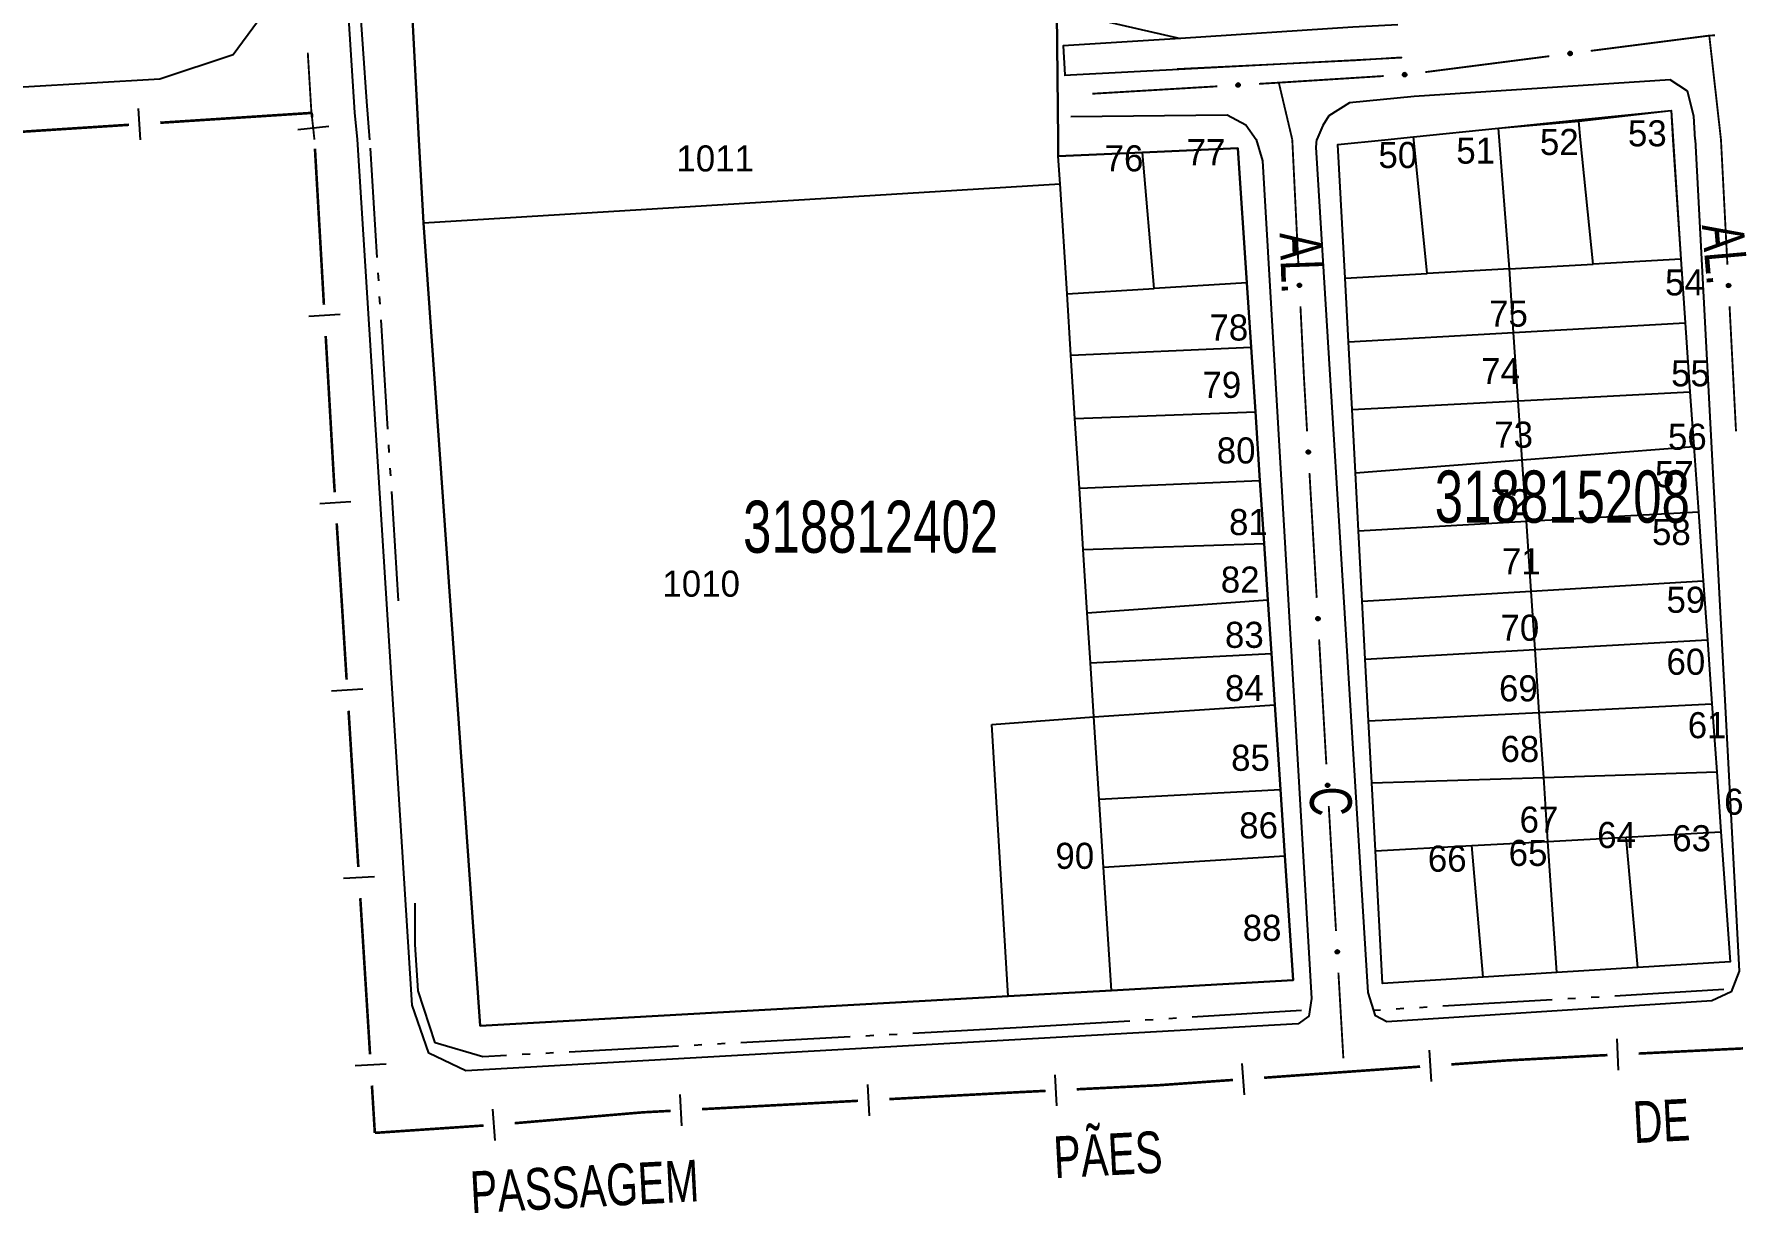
# Model space of a CAD drawing. Extents: x 201053 to 202535, y 4855063 to 4857394.
# Drawn here: x 201644.7 to 201807.5, y 4855920.1 to 4856033.2 of the extents above; entities that cross this region are included whole.
import ezdxf
from ezdxf.enums import TextEntityAlignment as Align

# ---------------------------------------------------------------- set-up
doc = ezdxf.new("R2010")
doc.units = 0
doc.header["$LTSCALE"] = 1.5
doc.header["$MEASUREMENT"] = 0
doc.linetypes.add('TRACO_05', pattern=[11, 7, -1, 0.5, -1, 0.5, -1])
for name, color, linetype in [('CD_MALHA_LOTES', 7, 'CONTINUOUS'), ('CD_TXT_QUADRA', 2, 'CONTINUOUS'), ('HD-VALAS-DRENOS', 170, 'CONTINUOUS'), ('LM-LIM-SETORES-BAIRROS', 250, 'CONTINUOUS'), ('RU-QUADRA', 210, 'CONTINUOUS'), ('SV-EIXO-RUA-PAV', 20, 'CONTINUOUS'), ('SV-ESCADARIA-RAMPA', 7, 'CONTINUOUS'), ('SV-RUA-PAVIM', 7, 'CONTINUOUS'), ('SV-TXT-RUA-PAV', 7, 'CONTINUOUS'), ('Th_NmrPort', 7, 'CONTINUOUS')]:
    doc.layers.add(name, color=color, linetype=linetype)
doc.styles.add('ARIAL', font='ARIAL.SHX')

msp = doc.modelspace()

# ---------------------------------------------------------------- linework, layer by layer
at = {"layer": 'CD_MALHA_LOTES', "linetype": 'Continuous', "flags": 128}
for points in [[(201742.68, 4856044.33), (201742.88, 4856023.04)], [(201681.59, 4856023.04), (201680.67, 4856040.18)], [(201792.82, 4856024.82), (201801.66, 4856025.84)], [(201801.66, 4856025.84), (201802.59, 4856011.59)], [(201776.97, 4856023.32), (201785.12, 4856024.15)], [(201785.12, 4856024.15), (201792.82, 4856024.82)], [(201786.16, 4856010.66), (201785.12, 4856024.15)], [(201792.99, 4856023.04), (201792.82, 4856024.82)], [(201682.02, 4856015.06), (201681.59, 4856023.04)], [(201742.88, 4856023.04), (201742.9, 4856021.46)], [(201750.97, 4856021.82), (201760.13, 4856022.23)], [(201760.13, 4856022.23), (201760.98, 4856009.33)], [(201769.7, 4856022.58), (201774.2, 4856023.04)], [(201770.4, 4856009.78), (201769.7, 4856022.58)], [(201774.2, 4856023.04), (201776.97, 4856023.32)], [(201777, 4856023.04), (201776.97, 4856023.32)], [(201778.27, 4856010.22), (201777, 4856023.04)], [(201794.19, 4856011.11), (201792.99, 4856023.04)], [(201742.9, 4856021.46), (201750.97, 4856021.82)], [(201743.07, 4856018.82), (201742.9, 4856021.46)], [(201752.09, 4856008.78), (201750.97, 4856021.82)], [(201682.02, 4856015.06), (201743.07, 4856018.82)], [(201743.74, 4856008.27), (201743.07, 4856018.82)], [(201687.47, 4855938.09), (201682.02, 4856015.06)], [(201786.16, 4856010.66), (201794.19, 4856011.11)], [(201802.59, 4856011.59), (201794.19, 4856011.11)], [(201802.59, 4856011.59), (201803.02, 4856005.48)], [(201760.98, 4856009.33), (201752.09, 4856008.78)], [(201760.98, 4856009.33), (201761.39, 4856003.15)], [(201770.4, 4856009.78), (201778.27, 4856010.22)], [(201770.72, 4856003.67), (201770.4, 4856009.78)], [(201786.16, 4856010.66), (201778.27, 4856010.22)], [(201786.57, 4856004.56), (201786.16, 4856010.66)], [(201743.74, 4856008.27), (201752.09, 4856008.78)], [(201744.11, 4856002.37), (201743.74, 4856008.27)], [(201770.72, 4856003.67), (201786.57, 4856004.56)], [(201786.57, 4856004.56), (201803.02, 4856005.48)], [(201787.01, 4855998), (201786.57, 4856004.56)], [(201803.02, 4856005.48), (201803.48, 4855998.85)], [(201744.11, 4856002.37), (201761.39, 4856003.15)], [(201761.39, 4856003.15), (201761.8, 4855996.95)], [(201771.07, 4855997.18), (201770.72, 4856003.67)], [(201744.5, 4855996.32), (201744.11, 4856002.37)], [(201771.07, 4855997.18), (201787.01, 4855998)], [(201787.01, 4855998), (201803.48, 4855998.85)], [(201787.4, 4855992.33), (201787.01, 4855998)], [(201803.48, 4855998.85), (201803.85, 4855993.61)], [(201744.5, 4855996.32), (201761.8, 4855996.95)], [(201744.92, 4855989.62), (201744.5, 4855996.32)], [(201761.8, 4855996.95), (201762.24, 4855990.37)], [(201771.39, 4855991.09), (201771.07, 4855997.18)], [(201787.4, 4855992.33), (201803.85, 4855993.61)], [(201803.85, 4855993.61), (201804.29, 4855987.36)], [(201771.39, 4855991.09), (201787.4, 4855992.33)], [(201787.79, 4855986.45), (201787.4, 4855992.33)], [(201744.92, 4855989.62), (201762.24, 4855990.37)], [(201762.24, 4855990.37), (201762.64, 4855984.32)], [(201771.68, 4855985.55), (201771.39, 4855991.09)], [(201745.3, 4855983.75), (201744.92, 4855989.62)], [(201771.68, 4855985.55), (201787.79, 4855986.45)], [(201787.79, 4855986.45), (201804.29, 4855987.36)], [(201788.24, 4855979.76), (201787.79, 4855986.45)], [(201804.29, 4855987.36), (201804.75, 4855980.75)], [(201772.04, 4855978.79), (201771.68, 4855985.55)], [(201745.3, 4855983.75), (201762.64, 4855984.32)], [(201745.68, 4855977.67), (201745.3, 4855983.75)], [(201762.64, 4855984.32), (201763, 4855978.92)], [(201788.24, 4855979.76), (201804.75, 4855980.75)], [(201804.75, 4855980.75), (201805.15, 4855975.08)], [(201745.68, 4855977.67), (201763, 4855978.92)], [(201763, 4855978.92), (201763.34, 4855973.79)], [(201772.04, 4855978.79), (201788.24, 4855979.76)], [(201772.33, 4855973.24), (201772.04, 4855978.79)], [(201788.62, 4855974.15), (201788.24, 4855979.76)], [(201745.99, 4855972.87), (201745.68, 4855977.67)], [(201788.62, 4855974.15), (201805.15, 4855975.08)], [(201805.15, 4855975.08), (201805.58, 4855968.96)], [(201745.99, 4855972.87), (201763.34, 4855973.79)], [(201763.34, 4855973.79), (201763.66, 4855968.84)], [(201772.33, 4855973.24), (201788.62, 4855974.15)], [(201789.03, 4855968.13), (201788.62, 4855974.15)], [(201746.32, 4855967.71), (201745.99, 4855972.87)], [(201772.65, 4855967.31), (201772.33, 4855973.24)], [(201746.32, 4855967.71), (201763.66, 4855968.84)], [(201763.66, 4855968.84), (201764.2, 4855960.75)], [(201789.03, 4855968.13), (201805.58, 4855968.96)], [(201805.58, 4855968.96), (201806.04, 4855962.44)], [(201736.53, 4855966.96), (201746.32, 4855967.71)], [(201738.09, 4855940.91), (201736.53, 4855966.96)], [(201746.82, 4855959.81), (201746.32, 4855967.71)], [(201772.65, 4855967.31), (201789.03, 4855968.13)], [(201772.96, 4855961.36), (201772.65, 4855967.31)], [(201789.45, 4855961.9), (201789.03, 4855968.13)], [(201789.45, 4855961.9), (201806.04, 4855962.44)], [(201806.04, 4855962.44), (201806.44, 4855956.66)], [(201746.82, 4855959.81), (201764.2, 4855960.75)], [(201764.2, 4855960.75), (201764.62, 4855954.38)], [(201772.96, 4855961.36), (201789.45, 4855961.9)], [(201773.31, 4855954.85), (201772.96, 4855961.36)], [(201789.86, 4855955.75), (201789.45, 4855961.9)], [(201747.24, 4855953.3), (201746.82, 4855959.81)], [(201782.55, 4855955.35), (201789.86, 4855955.75)], [(201789.86, 4855955.75), (201797.36, 4855956.17)], [(201790.71, 4855943.18), (201789.86, 4855955.75)], [(201797.36, 4855956.17), (201806.44, 4855956.66)], [(201798.47, 4855943.66), (201797.36, 4855956.17)], [(201806.44, 4855956.66), (201807.32, 4855944.21)], [(201747.24, 4855953.3), (201764.62, 4855954.38)], [(201764.62, 4855954.38), (201765.41, 4855942.44)], [(201773.31, 4855954.85), (201782.55, 4855955.35)], [(201773.98, 4855942.13), (201773.31, 4855954.85)], [(201783.64, 4855942.74), (201782.55, 4855955.35)], [(201747.99, 4855941.46), (201747.24, 4855953.3)], [(201807.32, 4855944.21), (201798.47, 4855943.66)], [(201765.41, 4855942.44), (201747.99, 4855941.46)], [(201783.64, 4855942.74), (201773.98, 4855942.13)], [(201790.71, 4855943.18), (201783.64, 4855942.74)], [(201798.47, 4855943.66), (201790.71, 4855943.18)], [(201738.09, 4855940.91), (201687.47, 4855938.09)], [(201747.99, 4855941.46), (201738.09, 4855940.91)]]:
    msp.add_lwpolyline(points, dxfattribs=at)
at = {"layer": 'HD-VALAS-DRENOS', "linetype": 'TRACO_05'}
for points in [[(201676.89, 4856023.04, 14.15), (201676.58, 4856026.71, 14.15), (201674.22, 4856060.79, 14.25), (201673.1, 4856075.65, 14.25)], [(201679.63, 4855978.82, 13.99), (201676.89, 4856023.04, 14.15)], [(201766.22, 4855939.53, 14.28), (201739.43, 4855937.9, 14.27), (201687.72, 4855935.11, 14.3), (201683.15, 4855936.43, 14.36), (201681.53, 4855941.44, 14.32), (201681.24, 4855945.86, 14.31), (201681.24, 4855949.84, 14.31)], [(201806.74, 4855941.55, 14.15), (201773.16, 4855939.55, 14.21)]]:
    msp.add_polyline3d(points, dxfattribs=at)
at = {"layer": 'LM-LIM-SETORES-BAIRROS'}
for points in [[(201654.881298, 4856023.038571), (201654.686637, 4856026.032249)], [(201669.962465, 4856024.027261), (201672.947229, 4856024.329221)], [(201671.036284, 4856006.125859), (201674.031376, 4856006.2974)], [(201672.080697, 4855988.146053), (201675.074558, 4855988.337874)], [(201673.219774, 4855970.184396), (201676.21392, 4855970.371713)], [(201674.343676, 4855952.219518), (201677.337823, 4855952.406835)], [(201796.639447, 4855933.820582), (201796.492129, 4855936.816963)], [(201675.463361, 4855934.256577), (201678.457778, 4855934.439516)], [(201760.7511, 4855931.4606), (201760.538125, 4855934.45303)], [(201778.705684, 4855932.738449), (201778.492709, 4855935.73088)], [(201742.751759, 4855930.391599), (201742.60282, 4855933.387899)], [(201706.808512, 4855928.478882), (201706.647849, 4855931.474577)], [(201724.78268, 4855929.442861), (201724.622017, 4855932.438556)], [(201688.884973, 4855927.087438), (201688.682172, 4855930.080575)]]:
    msp.add_lwpolyline(points, dxfattribs=at)
at = {"layer": 'LM-LIM-SETORES-BAIRROS', "const_width": 0.25}
for points in [[(201656.779753, 4856024.665184), (201670.750249, 4856025.573604)], [(201670.750249, 4856025.573604), (201671.31, 4856025.61)], [(201671.31, 4856025.61), (201671.354194, 4856025.173163)], [(201638.817686, 4856023.497216), (201653.786075, 4856024.470523)], [(201671.618944, 4856022.185452), (201672.47665, 4856007.209994)], [(201672.648191, 4856004.214902), (201673.391536, 4855991.236172)], [(201673.391536, 4855991.236172), (201673.44, 4855990.39)], [(201673.44, 4855990.39), (201673.513687, 4855989.239917)], [(201673.705508, 4855986.246056), (201674.21703, 4855978.262426)], [(201674.21703, 4855978.262426), (201674.23, 4855978.06)], [(201674.23, 4855978.06), (201674.654408, 4855971.276104)], [(201674.841725, 4855968.281957), (201675.77831, 4855953.311226)], [(201675.965627, 4855950.317079), (201676.777335, 4855937.342445)], [(201676.777335, 4855937.342445), (201676.79, 4855937.14)], [(201676.79, 4855937.14), (201676.89959, 4855935.346185)], [(201798.563375, 4855935.416984), (201813.545279, 4855936.153572)], [(201780.59415, 4855934.376648), (201785.581535, 4855934.731606)], [(201785.581535, 4855934.731606), (201785.84, 4855934.75)], [(201785.84, 4855934.75), (201793.569556, 4855935.16857)], [(201793.569556, 4855935.16857), (201794.15, 4855935.2)], [(201794.15, 4855935.2), (201795.566994, 4855935.269667)], [(201752.54, 4855932.38), (201759.647135, 4855932.885823)], [(201762.639566, 4855933.098798), (201777.60172, 4855934.163673)], [(201677.082529, 4855932.351768), (201677.326447, 4855928.359212)], [(201726.699479, 4855931.047817), (201738.682258, 4855931.690469)], [(201738.682258, 4855931.690469), (201738.86, 4855931.7)], [(201738.86, 4855931.7), (201741.678523, 4855931.840102)], [(201744.674823, 4855931.989042), (201751.666191, 4855932.336567)], [(201751.666191, 4855932.336567), (201752.54, 4855932.38)], [(201690.777491, 4855928.738955), (201702.734618, 4855929.752422)], [(201702.734618, 4855929.752422), (201703.06, 4855929.78)], [(201703.06, 4855929.78), (201705.729615, 4855929.923175)], [(201708.72531, 4855930.083838), (201723.703784, 4855930.887154)], [(201677.326447, 4855928.359212), (201677.36, 4855927.81)], [(201677.36, 4855927.81), (201687.78586, 4855928.516406)]]:
    msp.add_lwpolyline(points, dxfattribs=at)
at = {"layer": 'RU-QUADRA', "linetype": 'Continuous', "flags": 128}
msp.add_lwpolyline([(201680.67, 4856040.18), (201681.59, 4856023.04), (201682.02, 4856015.06), (201687.47, 4855938.09), (201738.09, 4855940.91), (201747.99, 4855941.46), (201765.41, 4855942.44), (201764.62, 4855954.38), (201764.2, 4855960.75), (201763.66, 4855968.84), (201763.34, 4855973.79), (201763, 4855978.92), (201762.64, 4855984.32), (201762.24, 4855990.37), (201761.8, 4855996.95), (201761.39, 4856003.15), (201760.98, 4856009.33), (201760.13, 4856022.23), (201750.97, 4856021.82), (201742.9, 4856021.46), (201742.88, 4856023.04), (201742.68, 4856044.33)], dxfattribs=at)
msp.add_lwpolyline([(201802.59, 4856011.59), (201803.02, 4856005.48), (201803.48, 4855998.85), (201803.85, 4855993.61), (201804.29, 4855987.36), (201804.75, 4855980.75), (201805.15, 4855975.08), (201805.58, 4855968.96), (201806.04, 4855962.44), (201806.44, 4855956.66), (201807.32, 4855944.21), (201798.47, 4855943.66), (201790.71, 4855943.18), (201783.64, 4855942.74), (201773.98, 4855942.13), (201773.31, 4855954.85), (201772.96, 4855961.36), (201772.65, 4855967.31), (201772.33, 4855973.24), (201772.04, 4855978.79), (201771.68, 4855985.55), (201771.39, 4855991.09), (201771.07, 4855997.18), (201770.72, 4856003.67), (201770.4, 4856009.78), (201769.7, 4856022.58), (201774.2, 4856023.04), (201776.97, 4856023.32), (201785.12, 4856024.15), (201792.8, 4856024.94), (201801.66, 4856025.84), (201801.84, 4856023.04)], close=True, dxfattribs=at)
at = {"layer": 'SV-EIXO-RUA-PAV', "const_width": 0.18}
for points in [[(201805.33, 4856033.02), (201793.963908, 4856031.559705)], [(201805.869588, 4856033.051101), (201805.33, 4856033.02)], [(201805.33, 4856033.02), (201806.445244, 4856023.082383)], [(201670.930419, 4856031.395394), (201671.233309, 4856026.404577)], [(201789.996518, 4856031.049982), (201778.094348, 4856029.520812)], [(201774.113966, 4856029.14675), (201764.133921, 4856028.515308)], [(201758.144511, 4856028.159005), (201746.16565, 4856027.447036)], [(201764.05, 4856028.51), (201762.137464, 4856028.396328)], [(201764.133921, 4856028.515308), (201764.05, 4856028.51)], [(201764.05, 4856028.51), (201765.199667, 4856023.643968)], [(201671.233309, 4856026.404577), (201671.27, 4856025.8)], [(201671.27, 4856025.8), (201671.528727, 4856023.419709)], [(201671.528727, 4856023.419709), (201671.57, 4856023.04)], [(201765.199667, 4856023.643968), (201765.34, 4856023.05)], [(201765.34, 4856023.05), (201765.927633, 4856011.064397)], [(201806.445244, 4856023.082383), (201806.45, 4856023.04)], [(201806.45, 4856023.04), (201807.068261, 4856011.055938)], [(201766.123511, 4856007.069196), (201766.417328, 4856001.076394)], [(201807.274348, 4856007.06125), (201807.892609, 4855995.077188)], [(201766.417328, 4856001.076394), (201766.45, 4856000.41)], [(201766.45, 4856000.41), (201766.758242, 4855995.08611)], [(201766.989447, 4855991.092798), (201767.683061, 4855979.11286)], [(201767.914265, 4855975.119548), (201768.607879, 4855963.13961)], [(201768.839084, 4855959.146298), (201769.532698, 4855947.166361)], [(201769.763902, 4855943.173048), (201770.226312, 4855935.186423)], [(201770.226312, 4855935.186423), (201770.24, 4855934.95)]]:
    msp.add_lwpolyline(points, dxfattribs=at)
at = {"layer": 'SV-EIXO-RUA-PAV'}
for points in [[(201792.136749, 4856031.213969), (201792.107406, 4856031.174841), (201792.074186, 4856031.147213), (201792.039847, 4856031.132144), (201792.006029, 4856031.126741), (201791.97081, 4856031.125109), (201791.934939, 4856031.131299), (201791.896648, 4856031.146987), (201791.85719, 4856031.176147), (201791.831124, 4856031.212038), (201791.814549, 4856031.244913), (201791.806885, 4856031.279852), (201791.805873, 4856031.314092), (201791.813535, 4856031.35114), (201791.829812, 4856031.38979), (201791.860094, 4856031.428756), (201791.892847, 4856031.455619), (201791.926445, 4856031.469322), (201791.961618, 4856031.476805), (201791.997594, 4856031.47804), (201792.032771, 4856031.471761), (201792.071656, 4856031.455302), (201792.109719, 4856031.424905), (201792.136885, 4856031.392542), (201792.151056, 4856031.359146), (201792.157644, 4856031.324352), (201792.159709, 4856031.289047), (201792.154989, 4856031.25273), (201792.136749, 4856031.213969)], [(201776.260319, 4856029.17225), (201776.228512, 4856029.135098), (201776.193577, 4856029.109671), (201776.158337, 4856029.09685), (201776.124241, 4856029.093641), (201776.08899, 4856029.094286), (201776.053593, 4856029.102778), (201776.016394, 4856029.120905), (201775.978901, 4856029.152551), (201775.955206, 4856029.19005), (201775.940788, 4856029.223927), (201775.935395, 4856029.259287), (201775.936596, 4856029.293521), (201775.946632, 4856029.329998), (201775.965371, 4856029.367516), (201775.998104, 4856029.404446), (201776.032523, 4856029.429139), (201776.066936, 4856029.440645), (201776.102518, 4856029.445842), (201776.138499, 4856029.444752), (201776.173197, 4856029.436216), (201776.210938, 4856029.417281), (201776.246961, 4856029.38449), (201776.271981, 4856029.350442), (201776.283967, 4856029.316201), (201776.288295, 4856029.281054), (201776.288077, 4856029.24569), (201776.281022, 4856029.209752), (201776.260319, 4856029.17225)], [(201760.290946, 4856028.176304), (201760.258997, 4856028.139273), (201760.223966, 4856028.11398), (201760.188676, 4856028.101294), (201760.154569, 4856028.098215), (201760.11932, 4856028.098995), (201760.083956, 4856028.107622), (201760.046827, 4856028.125892), (201760.009455, 4856028.15768), (201759.985903, 4856028.195269), (201759.971615, 4856028.229201), (201759.966357, 4856028.264582), (201759.967688, 4856028.298811), (201759.977864, 4856028.335249), (201759.996746, 4856028.372695), (201760.02962, 4856028.4095), (201760.064134, 4856028.434061), (201760.098589, 4856028.445436), (201760.134192, 4856028.450497), (201760.170168, 4856028.449269), (201760.204833, 4856028.440601), (201760.242502, 4856028.421522), (201760.278399, 4856028.388594), (201760.303288, 4856028.35445), (201760.315143, 4856028.320163), (201760.319337, 4856028.285), (201760.318985, 4856028.249637), (201760.311792, 4856028.213727), (201760.290946, 4856028.176304)], [(201766.128485, 4856009.215695), (201766.165182, 4856009.183363), (201766.19011, 4856009.148071), (201766.202429, 4856009.112652), (201766.205154, 4856009.078515), (201766.204009, 4856009.043276), (201766.195015, 4856009.008004), (201766.176362, 4856008.971066), (201766.144187, 4856008.934026), (201766.106356, 4856008.910865), (201766.072277, 4856008.89693), (201766.036844, 4856008.892039), (201766.00263, 4856008.893726), (201765.9663, 4856008.904279), (201765.929052, 4856008.923548), (201765.89259, 4856008.956803), (201765.868388, 4856008.991569), (201765.857372, 4856009.026141), (201765.85268, 4856009.061794), (201765.854281, 4856009.097756), (201765.863309, 4856009.132329), (201765.882778, 4856009.169798), (201765.916076, 4856009.205351), (201765.950476, 4856009.229885), (201765.984885, 4856009.241384), (201766.020089, 4856009.245212), (201766.055447, 4856009.244493), (201766.09128, 4856009.236928), (201766.128485, 4856009.215695)], [(201807.273836, 4856009.207755), (201807.310616, 4856009.175517), (201807.335634, 4856009.140289), (201807.348044, 4856009.104902), (201807.350856, 4856009.070771), (201807.349801, 4856009.03553), (201807.340897, 4856009.000235), (201807.322338, 4856008.963249), (201807.290258, 4856008.926127), (201807.252486, 4856008.90287), (201807.218443, 4856008.888848), (201807.183023, 4856008.883866), (201807.148805, 4856008.885465), (201807.112448, 4856008.895926), (201807.075151, 4856008.9151), (201807.038604, 4856008.948261), (201807.014313, 4856008.982965), (201807.003209, 4856009.017509), (201806.998426, 4856009.05315), (201806.999935, 4856009.089116), (201807.008874, 4856009.123712), (201807.028247, 4856009.16123), (201807.061455, 4856009.196868), (201807.095792, 4856009.22149), (201807.130171, 4856009.233077), (201807.165366, 4856009.236995), (201807.200725, 4856009.236366), (201807.236578, 4856009.228893), (201807.273836, 4856009.207755)], [(201766.975436, 4855993.239257), (201767.012418, 4855993.207251), (201767.037657, 4855993.172181), (201767.050289, 4855993.136872), (201767.053316, 4855993.10276), (201767.052482, 4855993.067513), (201767.043801, 4855993.032162), (201767.025475, 4855992.995061), (201766.993629, 4855992.957738), (201766.956004, 4855992.934244), (201766.92205, 4855992.920008), (201766.886662, 4855992.914803), (201766.852434, 4855992.916187), (201766.816012, 4855992.926419), (201766.778595, 4855992.945358), (201766.74184, 4855992.978289), (201766.717332, 4855993.01284), (201766.70601, 4855993.047313), (201766.701004, 4855993.082923), (201766.702286, 4855993.118897), (201766.711008, 4855993.15355), (201766.730145, 4855993.191189), (201766.763128, 4855993.227035), (201766.797309, 4855993.251872), (201766.831614, 4855993.263675), (201766.866784, 4855993.267815), (201766.902147, 4855993.267408), (201766.938045, 4855993.260161), (201766.975436, 4855993.239257)], [(201767.900255, 4855977.266007), (201767.937236, 4855977.234001), (201767.962476, 4855977.198932), (201767.975108, 4855977.163623), (201767.978135, 4855977.129511), (201767.9773, 4855977.094263), (201767.968619, 4855977.058913), (201767.950293, 4855977.021811), (201767.918447, 4855976.984488), (201767.880822, 4855976.960994), (201767.846868, 4855976.946758), (201767.81148, 4855976.941553), (201767.777253, 4855976.942937), (201767.740831, 4855976.953169), (201767.703413, 4855976.972108), (201767.666658, 4855977.005039), (201767.64215, 4855977.03959), (201767.630829, 4855977.074063), (201767.625822, 4855977.109673), (201767.627105, 4855977.145648), (201767.635827, 4855977.1803), (201767.654963, 4855977.217939), (201767.687946, 4855977.253785), (201767.722128, 4855977.278622), (201767.756433, 4855977.290425), (201767.791602, 4855977.294565), (201767.826965, 4855977.294158), (201767.862864, 4855977.286911), (201767.900255, 4855977.266007)], [(201768.825073, 4855961.292757), (201768.862055, 4855961.260751), (201768.887294, 4855961.225682), (201768.899926, 4855961.190373), (201768.902953, 4855961.156261), (201768.902119, 4855961.121014), (201768.893438, 4855961.085663), (201768.875112, 4855961.048561), (201768.843266, 4855961.011238), (201768.805641, 4855960.987744), (201768.771687, 4855960.973508), (201768.736299, 4855960.968304), (201768.702071, 4855960.969688), (201768.665649, 4855960.979919), (201768.628232, 4855960.998858), (201768.591477, 4855961.031789), (201768.566969, 4855961.06634), (201768.555647, 4855961.100813), (201768.550641, 4855961.136423), (201768.551923, 4855961.172398), (201768.560645, 4855961.20705), (201768.579781, 4855961.244689), (201768.612765, 4855961.280535), (201768.646946, 4855961.305372), (201768.681251, 4855961.317175), (201768.716421, 4855961.321315), (201768.751783, 4855961.320908), (201768.787682, 4855961.313661), (201768.825073, 4855961.292757)], [(201769.749892, 4855945.319507), (201769.786873, 4855945.287502), (201769.812113, 4855945.252432), (201769.824745, 4855945.217123), (201769.827771, 4855945.183011), (201769.826937, 4855945.147764), (201769.818256, 4855945.112413), (201769.79993, 4855945.075312), (201769.768084, 4855945.037988), (201769.730459, 4855945.014494), (201769.696505, 4855945.000258), (201769.661117, 4855944.995054), (201769.62689, 4855944.996438), (201769.590467, 4855945.00667), (201769.55305, 4855945.025608), (201769.516295, 4855945.058539), (201769.491787, 4855945.09309), (201769.480466, 4855945.127563), (201769.475459, 4855945.163174), (201769.476742, 4855945.199148), (201769.485464, 4855945.2338), (201769.5046, 4855945.271439), (201769.537583, 4855945.307285), (201769.571765, 4855945.332123), (201769.60607, 4855945.343925), (201769.641239, 4855945.348065), (201769.676602, 4855945.347658), (201769.712501, 4855945.340411), (201769.749892, 4855945.319507)]]:
    msp.add_lwpolyline(points, close=True, dxfattribs=at)
for points in [[(201792.136885, 4856031.392542), (201791.805873, 4856031.314092)], [(201792.151056, 4856031.359146), (201791.806885, 4856031.279852)], [(201792.14043, 4856031.376165), (201791.809308, 4856031.297854)], [(201792.151718, 4856031.341846), (201791.812128, 4856031.265198)], [(201792.109719, 4856031.424905), (201791.813535, 4856031.35114)], [(201792.121022, 4856031.409441), (201791.814261, 4856031.334259)], [(201792.157644, 4856031.324352), (201791.814549, 4856031.244913)], [(201792.087074, 4856031.438097), (201791.824628, 4856031.37136)], [(201792.15506, 4856031.30513), (201791.827998, 4856031.227341)], [(201792.071656, 4856031.455302), (201791.829812, 4856031.38979)], [(201792.159709, 4856031.289047), (201791.831124, 4856031.212038)], [(201792.15264, 4856031.270426), (201791.84876, 4856031.194239)], [(201792.047055, 4856031.46047), (201791.852588, 4856031.410722)], [(201792.154989, 4856031.25273), (201791.85719, 4856031.176147)], [(201792.032771, 4856031.471761), (201791.860094, 4856031.428756)], [(201792.144806, 4856031.235026), (201791.880175, 4856031.163882)], [(201792.010959, 4856031.473717), (201791.882772, 4856031.44349)], [(201791.997594, 4856031.47804), (201791.892847, 4856031.455619)], [(201792.136749, 4856031.213969), (201791.896648, 4856031.146987)], [(201792.1199, 4856031.193305), (201791.923075, 4856031.140503)], [(201792.107406, 4856031.174841), (201791.934939, 4856031.131299)], [(201792.088537, 4856031.15901), (201791.961529, 4856031.13031)], [(201792.074186, 4856031.147213), (201791.97081, 4856031.125109)], [(201776.283967, 4856029.316201), (201775.935395, 4856029.259287)], [(201776.271981, 4856029.350442), (201775.936596, 4856029.293521)], [(201776.274461, 4856029.33387), (201775.938975, 4856029.277095)], [(201776.283511, 4856029.298894), (201775.939681, 4856029.244326)], [(201776.288295, 4856029.281054), (201775.940788, 4856029.223927)], [(201776.257241, 4856029.368329), (201775.946268, 4856029.313105)], [(201776.246961, 4856029.38449), (201775.946632, 4856029.329998)], [(201776.284475, 4856029.262039), (201775.953075, 4856029.205523)], [(201776.288077, 4856029.24569), (201775.955206, 4856029.19005)], [(201776.225214, 4856029.399117), (201775.959007, 4856029.34946)], [(201776.210938, 4856029.417281), (201775.965371, 4856029.367516)], [(201776.27982, 4856029.227563), (201775.971656, 4856029.17115)], [(201776.281022, 4856029.209752), (201775.978901, 4856029.152551)], [(201776.186722, 4856029.424026), (201775.98945, 4856029.386934)], [(201776.173197, 4856029.436216), (201775.998104, 4856029.404446)], [(201776.269718, 4856029.192743), (201776.001046, 4856029.138828)], [(201776.260319, 4856029.17225), (201776.016394, 4856029.120905)], [(201776.151557, 4856029.439576), (201776.021686, 4856029.417686)], [(201776.138499, 4856029.444752), (201776.032523, 4856029.429139)], [(201776.242171, 4856029.152717), (201776.042348, 4856029.112729)], [(201776.228512, 4856029.135098), (201776.053593, 4856029.102778)], [(201776.20866, 4856029.120517), (201776.080064, 4856029.100076)], [(201776.193577, 4856029.109671), (201776.08899, 4856029.094286)], [(201760.315143, 4856028.320163), (201759.966357, 4856028.264582)], [(201760.303288, 4856028.35445), (201759.967688, 4856028.298811)], [(201760.305706, 4856028.337869), (201759.970005, 4856028.282376)], [(201760.314621, 4856028.302858), (201759.970586, 4856028.249604)], [(201760.319337, 4856028.285), (201759.971615, 4856028.229201)], [(201760.288618, 4856028.372393), (201759.977435, 4856028.318358)], [(201760.278399, 4856028.388594), (201759.977864, 4856028.335249)], [(201760.315445, 4856028.266), (201759.983831, 4856028.21075)], [(201760.318985, 4856028.249637), (201759.985903, 4856028.195269)], [(201760.256708, 4856028.403303), (201759.990314, 4856028.354663)], [(201760.242502, 4856028.421522), (201759.996746, 4856028.372695)], [(201760.310658, 4856028.231542), (201760.002281, 4856028.176307)], [(201760.311792, 4856028.213727), (201760.009455, 4856028.15768)], [(201760.218312, 4856028.428359), (201760.020899, 4856028.392021)], [(201760.204833, 4856028.440601), (201760.02962, 4856028.4095)], [(201760.300423, 4856028.196761), (201760.031547, 4856028.143873)], [(201760.290946, 4856028.176304), (201760.046827, 4856028.125892)], [(201760.183206, 4856028.444043), (201760.053252, 4856028.42265)], [(201760.170168, 4856028.449269), (201760.064134, 4856028.434061)], [(201760.272723, 4856028.15684), (201760.072749, 4856028.117616)], [(201760.258997, 4856028.139273), (201760.083956, 4856028.107622)], [(201760.239089, 4856028.124769), (201760.110417, 4856028.104819)], [(201760.223966, 4856028.11398), (201760.11932, 4856028.098995)], [(201765.916076, 4856009.205351), (201765.9663, 4856008.904279)], [(201765.932382, 4856009.215401), (201765.983186, 4856008.903675)], [(201765.950476, 4856009.229885), (201766.00263, 4856008.893726)], [(201765.967082, 4856009.23213), (201766.019089, 4856008.895872)], [(201765.984885, 4856009.241384), (201766.036844, 4856008.892039)], [(201766.002183, 4856009.240682), (201766.051865, 4856008.896113)], [(201766.020089, 4856009.245212), (201766.072277, 4856008.89693)], [(201766.039048, 4856009.241123), (201766.090854, 4856008.908954)], [(201766.055447, 4856009.244493), (201766.106356, 4856008.910865)], [(201766.073454, 4856009.235979), (201766.125487, 4856008.927046)], [(201766.09128, 4856009.236928), (201766.144187, 4856008.934026)], [(201766.108128, 4856009.225384), (201766.158223, 4856008.955974)], [(201766.128485, 4856009.215695), (201766.176362, 4856008.971066)], [(201766.147758, 4856009.197271), (201766.184905, 4856008.996901)], [(201807.061455, 4856009.196868), (201807.112448, 4856008.895926)], [(201807.077735, 4856009.20696), (201807.129335, 4856008.895365)], [(201807.095792, 4856009.22149), (201807.148805, 4856008.885465)], [(201807.112392, 4856009.223778), (201807.165258, 4856008.887654)], [(201807.130171, 4856009.233077), (201807.183023, 4856008.883866)], [(201807.147471, 4856009.232419), (201807.198033, 4856008.887978)], [(201807.165366, 4856009.236995), (201807.218443, 4856008.888848)], [(201807.184335, 4856009.232955), (201807.236989, 4856008.900919)], [(201807.200725, 4856009.236366), (201807.252486, 4856008.90287)], [(201807.218754, 4856009.227899), (201807.271576, 4856008.919099)], [(201807.236578, 4856009.228893), (201807.290258, 4856008.926127)], [(201807.253454, 4856009.217392), (201807.304238, 4856008.948111)], [(201807.273836, 4856009.207755), (201807.322338, 4856008.963249)], [(201765.854281, 4856009.097756), (201765.868388, 4856008.991569)], [(201765.859642, 4856009.110739), (201765.879686, 4856008.98057)], [(201765.863309, 4856009.132329), (201765.89259, 4856008.956803)], [(201765.875689, 4856009.14568), (201765.909977, 4856008.947901)], [(201765.882778, 4856009.169798), (201765.929052, 4856008.923548)], [(201765.901143, 4856009.183814), (201765.947016, 4856008.916929)], [(201766.165182, 4856009.183363), (201766.195015, 4856009.008004)], [(201766.179479, 4856009.163306), (201766.198093, 4856009.034434)], [(201766.19011, 4856009.148071), (201766.204009, 4856009.043276)], [(201806.999935, 4856009.089116), (201807.014313, 4856008.982965)], [(201807.005263, 4856009.102112), (201807.025639, 4856008.971995)], [(201807.008874, 4856009.123712), (201807.038604, 4856008.948261)], [(201807.021221, 4856009.137094), (201807.056014, 4856008.939404)], [(201807.028247, 4856009.16123), (201807.075151, 4856008.9151)], [(201807.046577, 4856009.175293), (201807.093131, 4856008.908527)], [(201807.293157, 4856009.189381), (201807.330816, 4856008.989106)], [(201807.310616, 4856009.175517), (201807.340897, 4856009.000235)], [(201807.324964, 4856009.155497), (201807.343908, 4856009.026672)], [(201807.335634, 4856009.140289), (201807.349801, 4856009.03553)], [(201766.702286, 4855993.118897), (201766.717332, 4855993.01284)], [(201766.707533, 4855993.131928), (201766.728727, 4855993.001941)], [(201766.711008, 4855993.15355), (201766.74184, 4855992.978289)], [(201766.72327, 4855993.167009), (201766.759305, 4855992.969541)], [(201766.730145, 4855993.191189), (201766.778595, 4855992.945358)], [(201766.748385, 4855993.205367), (201766.796617, 4855992.938898)], [(201766.763128, 4855993.227035), (201766.816012, 4855992.926419)], [(201766.779344, 4855993.237229), (201766.832902, 4855992.925964)], [(201766.797309, 4855993.251872), (201766.852434, 4855992.916187)], [(201766.813895, 4855993.254264), (201766.868873, 4855992.918479)], [(201766.831614, 4855993.263675), (201766.886662, 4855992.914803)], [(201766.848918, 4855993.263126), (201766.901646, 4855992.91901)], [(201766.866784, 4855993.267815), (201766.92205, 4855992.920008)], [(201766.885778, 4855993.263893), (201766.94052, 4855992.932195)], [(201766.902147, 4855993.267408), (201766.956004, 4855992.934244)], [(201766.920228, 4855993.259054), (201766.974991, 4855992.950593)], [(201766.938045, 4855993.260161), (201766.993629, 4855992.957738)], [(201766.954994, 4855993.248766), (201767.00747, 4855992.979809)], [(201766.975436, 4855993.239257), (201767.025475, 4855992.995061)], [(201766.994872, 4855993.221005), (201767.03379, 4855993.02097)], [(201767.012418, 4855993.207251), (201767.043801, 4855993.032162)], [(201767.026892, 4855993.187322), (201767.046645, 4855993.058619)], [(201767.037657, 4855993.172181), (201767.052482, 4855993.067513)], [(201767.627105, 4855977.145648), (201767.64215, 4855977.03959)], [(201767.632351, 4855977.158678), (201767.653545, 4855977.028691)], [(201767.635827, 4855977.1803), (201767.666658, 4855977.005039)], [(201767.648088, 4855977.193759), (201767.684124, 4855976.996292)], [(201767.654963, 4855977.217939), (201767.703413, 4855976.972108)], [(201767.673204, 4855977.232117), (201767.721435, 4855976.965648)], [(201767.687946, 4855977.253785), (201767.740831, 4855976.953169)], [(201767.704162, 4855977.263979), (201767.757721, 4855976.952714)], [(201767.722128, 4855977.278622), (201767.777253, 4855976.942937)], [(201767.738713, 4855977.281014), (201767.793691, 4855976.945229)], [(201767.756433, 4855977.290425), (201767.81148, 4855976.941553)], [(201767.773737, 4855977.289876), (201767.826464, 4855976.94576)], [(201767.791602, 4855977.294565), (201767.846868, 4855976.946758)], [(201767.810596, 4855977.290644), (201767.865338, 4855976.958945)], [(201767.826965, 4855977.294158), (201767.880822, 4855976.960994)], [(201767.845047, 4855977.285804), (201767.89981, 4855976.977343)], [(201767.862864, 4855977.286911), (201767.918447, 4855976.984488)], [(201767.879813, 4855977.275516), (201767.932288, 4855977.006559)], [(201767.900255, 4855977.266007), (201767.950293, 4855977.021811)], [(201767.919691, 4855977.247755), (201767.958608, 4855977.047721)], [(201767.937236, 4855977.234001), (201767.968619, 4855977.058913)], [(201767.95171, 4855977.214072), (201767.971463, 4855977.085369)], [(201767.962476, 4855977.198932), (201767.9773, 4855977.094263)], [(201768.551923, 4855961.172398), (201768.566969, 4855961.06634)], [(201768.55717, 4855961.185428), (201768.578364, 4855961.055441)], [(201768.560645, 4855961.20705), (201768.591477, 4855961.031789)], [(201768.572907, 4855961.220509), (201768.608942, 4855961.023042)], [(201768.579781, 4855961.244689), (201768.628232, 4855960.998858)], [(201768.598022, 4855961.258867), (201768.646254, 4855960.992399)], [(201768.612765, 4855961.280535), (201768.665649, 4855960.979919)], [(201768.628981, 4855961.290729), (201768.682539, 4855960.979465)], [(201768.646946, 4855961.305372), (201768.702071, 4855960.969688)], [(201768.663532, 4855961.307765), (201768.71851, 4855960.971979)], [(201768.681251, 4855961.317175), (201768.736299, 4855960.968304)], [(201768.698555, 4855961.316626), (201768.751282, 4855960.97251)], [(201768.716421, 4855961.321315), (201768.771687, 4855960.973508)], [(201768.735415, 4855961.317394), (201768.790156, 4855960.985695)], [(201768.751783, 4855961.320908), (201768.805641, 4855960.987744)], [(201768.769865, 4855961.312554), (201768.824628, 4855961.004093)], [(201768.787682, 4855961.313661), (201768.843266, 4855961.011238)], [(201768.804631, 4855961.302266), (201768.857107, 4855961.033309)], [(201768.825073, 4855961.292757), (201768.875112, 4855961.048561)], [(201768.844509, 4855961.274505), (201768.883427, 4855961.074471)], [(201768.862055, 4855961.260751), (201768.893438, 4855961.085663)], [(201768.876529, 4855961.240822), (201768.896282, 4855961.112119)], [(201768.887294, 4855961.225682), (201768.902119, 4855961.121014)], [(201769.476742, 4855945.199148), (201769.491787, 4855945.09309)], [(201769.481988, 4855945.212178), (201769.503182, 4855945.082192)], [(201769.485464, 4855945.2338), (201769.516295, 4855945.058539)], [(201769.497725, 4855945.247259), (201769.533761, 4855945.049792)], [(201769.5046, 4855945.271439), (201769.55305, 4855945.025608)], [(201769.522841, 4855945.285617), (201769.571072, 4855945.019149)], [(201769.537583, 4855945.307285), (201769.590467, 4855945.00667)], [(201769.553799, 4855945.317479), (201769.607358, 4855945.006215)], [(201769.571765, 4855945.332123), (201769.62689, 4855944.996438)], [(201769.58835, 4855945.334515), (201769.643328, 4855944.99873)], [(201769.60607, 4855945.343925), (201769.661117, 4855944.995054)], [(201769.623374, 4855945.343377), (201769.676101, 4855944.99926)], [(201769.641239, 4855945.348065), (201769.696505, 4855945.000258)], [(201769.660233, 4855945.344144), (201769.714975, 4855945.012445)], [(201769.676602, 4855945.347658), (201769.730459, 4855945.014494)], [(201769.694684, 4855945.339304), (201769.749447, 4855945.030843)], [(201769.712501, 4855945.340411), (201769.768084, 4855945.037988)], [(201769.72945, 4855945.329016), (201769.781925, 4855945.06006)], [(201769.749892, 4855945.319507), (201769.79993, 4855945.075312)], [(201769.769327, 4855945.301255), (201769.808245, 4855945.101221)], [(201769.786873, 4855945.287502), (201769.818256, 4855945.112413)], [(201769.801347, 4855945.267572), (201769.8211, 4855945.138869)], [(201769.812113, 4855945.252432), (201769.826937, 4855945.147764)]]:
    msp.add_lwpolyline(points, dxfattribs=at)
at = {"layer": 'SV-ESCADARIA-RAMPA', "linetype": 'Continuous'}
for points in [[(201775.47, 4856034.06, 14.74), (201771.16, 4856033.83, 15.46), (201754.63, 4856032.76, 15.46), (201743.37, 4856032.05, 15.49), (201743.54, 4856029.25, 19.030001)], [(201754.31, 4856029.83, 15.46), (201771.41, 4856030.68, 15.46), (201775.8, 4856030.96, 14.5)]]:
    msp.add_polyline3d(points, dxfattribs=at)
at = {"layer": 'SV-RUA-PAVIM', "linetype": 'Continuous'}
for points in [[(201558.04, 4856023.05, 11.87), (201604.29, 4856025.81, 11.87), (201656.74, 4856028.89, 14.37), (201663.77, 4856031.2, 14.37), (201666.11, 4856034.36, 14.37), (201652.34, 4856241.7, 13.17), (201650.49, 4856244.38, 13.17), (201646.64, 4856244.98, 13.17), (201598.03, 4856241.81, 13.17), (201537.23, 4856237.91, 13.17), (201462.9, 4856233.1, 13.17), (201445.93, 4856232.01, 7.93), (201441.84, 4856231.08, 7.93), (201439.47, 4856227.47, 7.93), (201440.33, 4856213.6, 7.93), (201444.62, 4856148.5, 7.93), (201447.92, 4856094.37, 10.7), (201450.87, 4856039.21, 10.7), (201451.73, 4856023.05, 10.7)], [(201675.7, 4856023.05, 14.43), (201675.45, 4856025.65, 14.54), (201672.29, 4856075.23, 14.64), (201673.15, 4856077.8, 14.64), (201675.27, 4856078.31, 14.64), (201729.44, 4856082.11, 14.77), (201731.05, 4856083.33, 14.77), (201731.86, 4856084.86, 14.77), (201730.37, 4856103.93, 14.78), (201729.87, 4856111.25, 14.93)], [(201743.18, 4856035.37, 14.69), (201754.63, 4856032.76, 14.51)], [(201743.45, 4856029.22, 14.25), (201775.8, 4856030.91, 14.46), (201775.8, 4856030.96, 14.46)], [(201803.96, 4856023.05, 14.53), (201803.84, 4856025.29, 14.45), (201803.25, 4856027.71, 14.47), (201801.58, 4856028.77, 14.47), (201777.04, 4856027.17, 14.46), (201770.83, 4856026.58, 14.54), (201768.83, 4856025.33, 14.53), (201768.27, 4856024.4, 14.53), (201767.71, 4856023.05, 14.53)], [(201744.11, 4856025.26, 14.23), (201759.1, 4856025.44, 14.38), (201760.9, 4856024.47, 14.38), (201761.88, 4856023.05, 14.37)], [(201761.88, 4856023.05, 14.37), (201762.49, 4856021, 14.37), (201767.17, 4855940.68, 14.36), (201766.92, 4855938.99, 14.36), (201765.9, 4855938.27, 14.39), (201686.09, 4855933.77, 14.44), (201682.54, 4855935.45, 14.55), (201680.95, 4855940.05, 14.59), (201675.7, 4856023.05, 14.43)], [(201803.96, 4856023.05, 14.53), (201808.18, 4855943.31, 14.53), (201807.42, 4855941.32, 14.52), (201805.58, 4855940.46, 14.48), (201774.4, 4855938.46, 14.54), (201773.33, 4855939.03, 14.55), (201772.63, 4855941.26, 14.55), (201767.62, 4856022.31, 14.53), (201767.71, 4856023.05, 14.53)]]:
    msp.add_polyline3d(points, dxfattribs=at)

# ---------------------------------------------------------------- texts
at = {"layer": 'CD_TXT_QUADRA', "style": 'ARIAL', "width": 0.7}
for s, p in [('318815208', (201779, 4855986.32)), ('318812402', (201712.67, 4855983.43))]:
    msp.add_text(s, height=5, dxfattribs=at).set_placement(p)
at = {"layer": 'SV-TXT-RUA-PAV', "style": 'ARIAL', "width": 0.7}
for s, rotation, p in [('AL.', 275, (201804.61, 4856014.84)), ('AL.', 272, (201764.13, 4856014.08)), ('C', 272, (201766.99, 4855960.94)), ('DE', 3, (201798.12411, 4855926.820872)), ('PÃES', 3, (201742.555846, 4855923.464399)), ('PASSAGEM', 3, (201686.61464, 4855920.107927))]:
    msp.add_text(s, height=4, rotation=rotation, dxfattribs=at).set_placement(p)
at = {"layer": 'Th_NmrPort', "color": 1}
for s, p in [('52', (201789.09, 4856022.823333)), ('53', (201797.53, 4856023.653333)), ('1011', (201706.277979, 4856021.244958)), ('76', (201747.344029, 4856021.25516)), ('77', (201755.204029, 4856021.84516)), ('50', (201773.6, 4856021.573333)), ('51', (201781.07, 4856021.993333)), ('54', (201801.086042, 4856009.357858)), ('75', (201784.213709, 4856006.365603)), ('78', (201757.398559, 4856005.032248)), ('74', (201783.456522, 4856000.850485)), ('55', (201801.669522, 4856000.642275)), ('79', (201756.72516, 4855999.535971)), ('73', (201784.706522, 4855994.760485)), ('56', (201801.366042, 4855994.557858)), ('80', (201758.09516, 4855993.245971)), ('57', (201800.116042, 4855990.967858)), ('72', (201784.368559, 4855988.282248)), ('81', (201759.27516, 4855986.375971)), ('58', (201799.836042, 4855985.427858)), ('71', (201785.44516, 4855982.615971)), ('1010', (201704.938559, 4855980.472248)), ('82', (201758.48516, 4855980.865971)), ('59', (201801.226042, 4855978.927858)), ('83', (201758.88516, 4855975.565971)), ('70', (201785.30516, 4855976.245971)), ('60', (201801.226042, 4855972.987858)), ('84', (201758.88516, 4855970.455971)), ('69', (201785.16516, 4855970.435971)), ('61', (201803.262563, 4855966.90344)), ('68', (201785.30516, 4855964.625971)), ('85', (201759.47516, 4855963.775971)), ('62', (201806.756042, 4855959.567858)), ('67', (201787.138559, 4855957.852248)), ('86', (201760.25516, 4855957.295971)), ('64', (201794.582142, 4855956.376042)), ('63', (201801.77656, 4855956.062563)), ('90', (201742.622955, 4855954.377047)), ('65', (201786.089515, 4855954.656522)), ('66', (201778.339515, 4855954.106522)), ('88', (201760.583333, 4855947.47))]:
    msp.add_text(s, height=2.5, dxfattribs=at).set_placement(p, align=Align.MIDDLE_LEFT)

doc.saveas('drawing.dxf')
